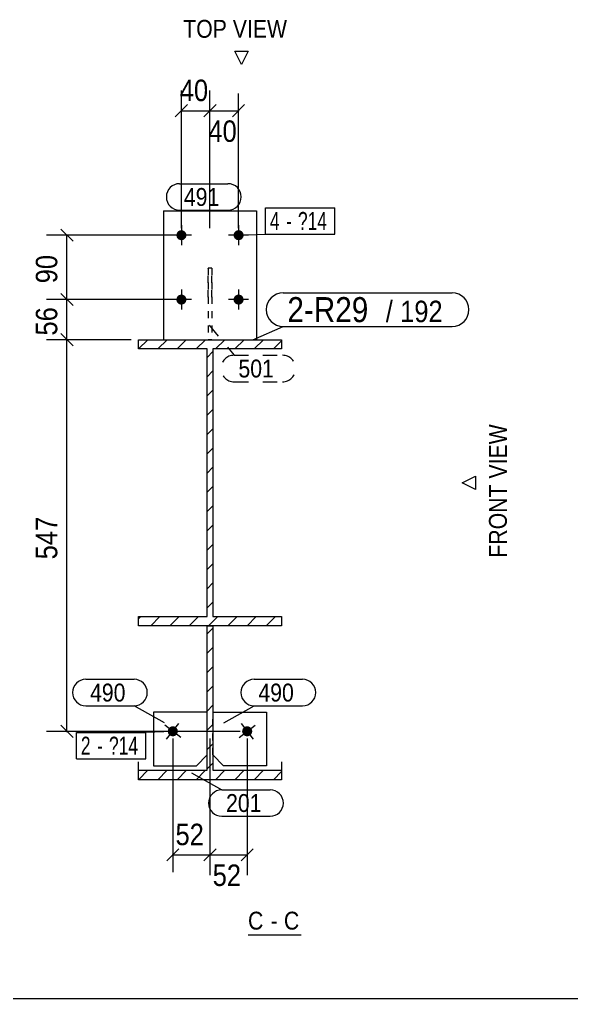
# Model space of a CAD drawing. Header units: millimetres. Extents: x 2 to 1174, y 1 to 825.
# Drawn here: x 871.2 to 948.3, y 5 to 141.8 of the extents above; entities that cross this region are included whole.
import ezdxf

# ---------------------------------------------------------------- set-up
doc = ezdxf.new("R2010")
doc.units = ezdxf.units.MM
for name, pattern in [('XKITLINE00', [0]), ('XKITLINE01', [4, 1, -1, 1, -1]), ('XKITLINE02', [4, 2, -2])]:
    doc.linetypes.add(name, pattern=pattern)
for name, color, linetype, lineweight in [('Bolt', 3, 'Continuous', 0), ('BoltMark', 7, 'Continuous', 0), ('Dimensions', 7, 'Continuous', 0), ('DrawingSheet', 5, 'Continuous', 0), ('OtherObjectType', 7, 'Continuous', 0), ('Part', 2, 'Continuous', 0), ('PartMark', 7, 'Continuous', 0)]:
    doc.layers.add(name, color=color, linetype=linetype, lineweight=lineweight)
doc.styles.add('ARIAL', font='ARIAL.TTF')
doc.styles.add('ARIAL_NARROW', font='ARIALN.TTF')

# ---------------------------------------------------------------- blocks, each defined once
blk = doc.blocks.new('*A7')
at = {"layer": 'Part', "color": 7, "linetype": 'XKITLINE00', "lineweight": 0}
for p, q in [((887.78, 95.77), (889.08, 97.07)), ((887.78, 95.77), (887.78, 95.77)), ((890.48, 95.77), (891.78, 97.07)), ((893.17, 95.77), (894.47, 97.07)), ((895.87, 95.77), (897.17, 97.07)), ((898.56, 95.77), (899.86, 97.07)), ((901.25, 95.77), (902.55, 97.07)), ((903.95, 95.77), (905.25, 97.07)), ((906.64, 95.77), (907.78, 96.92)), ((897.38, 94.6), (898.18, 95.4)), ((897.38, 91.9), (898.18, 92.7)), ((897.38, 89.21), (898.18, 90.01)), ((897.38, 86.52), (898.18, 87.32)), ((897.38, 83.82), (898.18, 84.62)), ((897.38, 81.13), (898.18, 81.93)), ((897.38, 78.43), (898.18, 79.23)), ((897.38, 75.74), (898.18, 76.54)), ((897.38, 73.05), (898.18, 73.85)), ((897.38, 70.35), (898.18, 71.15)), ((897.38, 67.66), (898.18, 68.46)), ((897.38, 64.96), (898.18, 65.76)), ((897.38, 62.27), (898.18, 63.07)), ((897.38, 59.58), (898.18, 60.38)), ((887.78, 58.06), (888.1, 58.37)), ((889.49, 57.07), (890.79, 58.37)), ((892.19, 57.07), (893.49, 58.37)), ((894.88, 57.07), (896.18, 58.37)), ((897.58, 57.07), (898.88, 58.37)), ((900.27, 57.07), (901.57, 58.37)), ((902.96, 57.07), (904.26, 58.37)), ((905.66, 57.07), (906.96, 58.37))]:
    blk.add_line(p, q, dxfattribs=at)
blk = doc.blocks.new('*A8')
at = {"layer": 'Part', "color": 7, "linetype": 'XKITLINE00', "lineweight": 0}
for p, q in [((897.38, 55.95), (898.18, 56.75)), ((897.38, 53.25), (898.18, 54.05)), ((897.38, 50.56), (898.18, 51.36)), ((897.38, 47.86), (898.18, 48.66)), ((897.38, 45.17), (898.18, 45.97)), ((897.38, 42.48), (898.18, 43.28)), ((897.38, 39.78), (898.18, 40.58)), ((897.38, 37.09), (898.18, 37.89)), ((887.78, 35.57), (889.09, 36.88)), ((890.48, 35.57), (891.79, 36.88)), ((893.17, 35.57), (894.48, 36.88)), ((895.87, 35.57), (897.17, 36.88)), ((898.56, 35.57), (899.87, 36.88)), ((901.25, 35.57), (902.56, 36.88)), ((903.95, 35.57), (905.26, 36.88)), ((906.64, 35.57), (907.78, 36.71))]:
    blk.add_line(p, q, dxfattribs=at)
blk = doc.blocks.new('*A238')
at = {"layer": 'Bolt'}
blk.add_hatch(color=3, dxfattribs=at).paths.add_polyline_path([(892.13, 41.8), (892.1, 41.83), (892.08, 41.85), (892.05, 41.87), (892.03, 41.9), (892.01, 41.93), (891.99, 41.96), (891.97, 41.99), (891.96, 42.02), (891.94, 42.05), (891.93, 42.08), (891.92, 42.11), (891.91, 42.14), (891.9, 42.18), (891.89, 42.21), (891.89, 42.25), (891.88, 42.28), (891.88, 42.31), (891.88, 42.35), (891.88, 42.38), (891.89, 42.42), (891.89, 42.45), (891.9, 42.49), (891.91, 42.52), (891.92, 42.55), (891.93, 42.58), (891.94, 42.62), (891.96, 42.65), (891.97, 42.68), (891.99, 42.71), (892.01, 42.73), (892.03, 42.76), (892.05, 42.79), (892.08, 42.81), (892.1, 42.84), (892.12, 42.86), (892.15, 42.88), (892.18, 42.9), (892.21, 42.92), (892.24, 42.94), (892.27, 42.96), (892.3, 42.97), (892.33, 42.99), (892.36, 43), (892.4, 43.01), (892.43, 43.02), (892.46, 43.02), (892.5, 43.03), (892.53, 43.03), (892.56, 43.03), (892.6, 43.03), (892.63, 43.03), (892.67, 43.03), (892.7, 43.02), (892.74, 43.02), (892.77, 43.01), (892.8, 43), (892.83, 42.99), (892.87, 42.97), (892.9, 42.96), (892.93, 42.94), (892.96, 42.92), (892.98, 42.91), (893.01, 42.89), (893.04, 42.86), (893.06, 42.84), (893.09, 42.82), (893.11, 42.79), (893.13, 42.76), (893.15, 42.74), (893.17, 42.71), (893.19, 42.68), (893.21, 42.65), (893.22, 42.62), (893.24, 42.59), (893.25, 42.55), (893.26, 42.52), (893.27, 42.49), (893.27, 42.45), (893.28, 42.42), (893.28, 42.39), (893.28, 42.35), (893.28, 42.32), (893.28, 42.28), (893.28, 42.25), (893.27, 42.21), (893.27, 42.18), (893.26, 42.15), (893.25, 42.11), (893.24, 42.08), (893.22, 42.05), (893.21, 42.02), (893.19, 41.99), (893.18, 41.96), (893.16, 41.93), (893.14, 41.9), (893.11, 41.88), (893.09, 41.85), (893.07, 41.83), (893.04, 41.8), (893.01, 41.78), (892.99, 41.76), (892.96, 41.74), (892.93, 41.72), (892.9, 41.71), (892.87, 41.69), (892.84, 41.68), (892.8, 41.67), (892.77, 41.66), (892.74, 41.65), (892.7, 41.64), (892.67, 41.64), (892.64, 41.63), (892.6, 41.63), (892.57, 41.63), (892.53, 41.63), (892.5, 41.64), (892.46, 41.64), (892.43, 41.65), (892.4, 41.66), (892.36, 41.67), (892.33, 41.68), (892.3, 41.69), (892.27, 41.71), (892.24, 41.72), (892.21, 41.74), (892.18, 41.76), (892.15, 41.78)], flags=17)
at = {"layer": 'Bolt', "color": 3, "linetype": 'XKITLINE00', "lineweight": 0}
for p, q in [((893.69, 41.47), (891.48, 43.19)), ((891.72, 41.23), (893.44, 43.44))]:
    blk.add_line(p, q, dxfattribs=at)
blk = doc.blocks.new('*A239')
at = {"layer": 'Bolt'}
blk.add_hatch(color=3, dxfattribs=at).paths.add_polyline_path([(902.58, 42.91), (902.61, 42.92), (902.64, 42.94), (902.67, 42.96), (902.7, 42.97), (902.73, 42.99), (902.76, 43), (902.8, 43.01), (902.83, 43.02), (902.86, 43.02), (902.9, 43.03), (902.93, 43.03), (902.97, 43.03), (903, 43.03), (903.04, 43.03), (903.07, 43.03), (903.1, 43.02), (903.14, 43.02), (903.17, 43.01), (903.2, 43), (903.24, 42.99), (903.27, 42.97), (903.3, 42.96), (903.33, 42.94), (903.36, 42.92), (903.39, 42.9), (903.41, 42.88), (903.44, 42.86), (903.47, 42.84), (903.49, 42.81), (903.51, 42.79), (903.54, 42.76), (903.56, 42.73), (903.58, 42.71), (903.59, 42.68), (903.61, 42.65), (903.62, 42.62), (903.64, 42.58), (903.65, 42.55), (903.66, 42.52), (903.67, 42.49), (903.67, 42.45), (903.68, 42.42), (903.68, 42.38), (903.68, 42.35), (903.68, 42.31), (903.68, 42.28), (903.68, 42.25), (903.67, 42.21), (903.67, 42.18), (903.66, 42.14), (903.65, 42.11), (903.64, 42.08), (903.62, 42.05), (903.61, 42.02), (903.59, 41.99), (903.57, 41.96), (903.55, 41.93), (903.53, 41.9), (903.51, 41.87), (903.49, 41.85), (903.46, 41.83), (903.44, 41.8), (903.41, 41.78), (903.38, 41.76), (903.36, 41.74), (903.33, 41.72), (903.3, 41.71), (903.27, 41.69), (903.23, 41.68), (903.2, 41.67), (903.17, 41.66), (903.14, 41.65), (903.1, 41.64), (903.07, 41.64), (903.03, 41.63), (903, 41.63), (902.96, 41.63), (902.93, 41.63), (902.9, 41.64), (902.86, 41.64), (902.83, 41.65), (902.8, 41.66), (902.76, 41.67), (902.73, 41.68), (902.7, 41.69), (902.67, 41.71), (902.64, 41.72), (902.61, 41.74), (902.58, 41.76), (902.55, 41.78), (902.52, 41.8), (902.5, 41.83), (902.48, 41.85), (902.45, 41.88), (902.43, 41.9), (902.41, 41.93), (902.39, 41.96), (902.37, 41.99), (902.36, 42.02), (902.34, 42.05), (902.33, 42.08), (902.32, 42.11), (902.31, 42.15), (902.3, 42.18), (902.29, 42.21), (902.29, 42.25), (902.28, 42.28), (902.28, 42.32), (902.28, 42.35), (902.28, 42.39), (902.29, 42.42), (902.29, 42.45), (902.3, 42.49), (902.31, 42.52), (902.32, 42.55), (902.33, 42.59), (902.34, 42.62), (902.36, 42.65), (902.37, 42.68), (902.39, 42.71), (902.41, 42.74), (902.43, 42.76), (902.45, 42.79), (902.48, 42.82), (902.5, 42.84), (902.53, 42.86), (902.55, 42.89)], flags=17)
at = {"layer": 'Bolt', "color": 3, "linetype": 'XKITLINE00', "lineweight": 0}
for p, q in [((901.88, 41.47), (904.09, 43.19)), ((902.12, 43.44), (903.84, 41.23))]:
    blk.add_line(p, q, dxfattribs=at)
blk = doc.blocks.new('*A240')
at = {"layer": 'Bolt'}
for points in [[(894.48, 111.64), (894.48, 111.61), (894.48, 111.57), (894.47, 111.54), (894.46, 111.5), (894.45, 111.47), (894.44, 111.44), (894.43, 111.41), (894.42, 111.38), (894.4, 111.34), (894.38, 111.32), (894.36, 111.29), (894.35, 111.26), (894.32, 111.23), (894.3, 111.2), (894.28, 111.18), (894.25, 111.16), (894.23, 111.13), (894.2, 111.11), (894.17, 111.09), (894.14, 111.07), (894.11, 111.06), (894.08, 111.04), (894.05, 111.03), (894.02, 111.02), (893.99, 111.01), (893.95, 111), (893.92, 110.99), (893.89, 110.98), (893.85, 110.98), (893.82, 110.98), (893.78, 110.97), (893.75, 110.98), (893.71, 110.98), (893.68, 110.98), (893.65, 110.99), (893.61, 111), (893.58, 111.01), (893.55, 111.02), (893.52, 111.03), (893.48, 111.04), (893.45, 111.06), (893.42, 111.07), (893.39, 111.09), (893.37, 111.11), (893.34, 111.13), (893.31, 111.16), (893.29, 111.18), (893.26, 111.2), (893.24, 111.23), (893.22, 111.26), (893.2, 111.29), (893.18, 111.32), (893.17, 111.34), (893.15, 111.38), (893.14, 111.41), (893.12, 111.44), (893.11, 111.47), (893.1, 111.5), (893.1, 111.54), (893.09, 111.57), (893.09, 111.61), (893.08, 111.64), (893.08, 111.67), (893.08, 111.71), (893.09, 111.74), (893.09, 111.78), (893.1, 111.81), (893.1, 111.84), (893.11, 111.88), (893.12, 111.91), (893.14, 111.94), (893.15, 111.97), (893.17, 112), (893.18, 112.03), (893.2, 112.06), (893.22, 112.09), (893.24, 112.12), (893.26, 112.14), (893.29, 112.17), (893.31, 112.19), (893.34, 112.22), (893.37, 112.24), (893.39, 112.26), (893.42, 112.28), (893.45, 112.29), (893.48, 112.31), (893.52, 112.32), (893.55, 112.33), (893.58, 112.34), (893.61, 112.35), (893.65, 112.36), (893.68, 112.37), (893.71, 112.37), (893.75, 112.37), (893.78, 112.37), (893.82, 112.37), (893.85, 112.37), (893.89, 112.37), (893.92, 112.36), (893.95, 112.35), (893.99, 112.34), (894.02, 112.33), (894.05, 112.32), (894.08, 112.31), (894.11, 112.29), (894.14, 112.28), (894.17, 112.26), (894.2, 112.24), (894.23, 112.22), (894.25, 112.19), (894.28, 112.17), (894.3, 112.14), (894.32, 112.12), (894.35, 112.09), (894.36, 112.06), (894.38, 112.03), (894.4, 112), (894.42, 111.97), (894.43, 111.94), (894.44, 111.91), (894.45, 111.88), (894.46, 111.84), (894.47, 111.81), (894.48, 111.78), (894.48, 111.74), (894.48, 111.71), (894.48, 111.67)], [(902.48, 111.64), (902.48, 111.61), (902.48, 111.57), (902.47, 111.54), (902.46, 111.5), (902.45, 111.47), (902.44, 111.44), (902.43, 111.41), (902.42, 111.38), (902.4, 111.34), (902.38, 111.32), (902.36, 111.29), (902.35, 111.26), (902.32, 111.23), (902.3, 111.2), (902.28, 111.18), (902.25, 111.16), (902.23, 111.13), (902.2, 111.11), (902.17, 111.09), (902.14, 111.07), (902.11, 111.06), (902.08, 111.04), (902.05, 111.03), (902.02, 111.02), (901.99, 111.01), (901.95, 111), (901.92, 110.99), (901.89, 110.98), (901.85, 110.98), (901.82, 110.98), (901.78, 110.97), (901.75, 110.98), (901.71, 110.98), (901.68, 110.98), (901.65, 110.99), (901.61, 111), (901.58, 111.01), (901.55, 111.02), (901.52, 111.03), (901.48, 111.04), (901.45, 111.06), (901.42, 111.07), (901.39, 111.09), (901.37, 111.11), (901.34, 111.13), (901.31, 111.16), (901.29, 111.18), (901.26, 111.2), (901.24, 111.23), (901.22, 111.26), (901.2, 111.29), (901.18, 111.32), (901.17, 111.34), (901.15, 111.38), (901.14, 111.41), (901.12, 111.44), (901.11, 111.47), (901.1, 111.5), (901.1, 111.54), (901.09, 111.57), (901.09, 111.61), (901.08, 111.64), (901.08, 111.67), (901.08, 111.71), (901.09, 111.74), (901.09, 111.78), (901.1, 111.81), (901.1, 111.84), (901.11, 111.88), (901.12, 111.91), (901.14, 111.94), (901.15, 111.97), (901.17, 112), (901.18, 112.03), (901.2, 112.06), (901.22, 112.09), (901.24, 112.12), (901.26, 112.14), (901.29, 112.17), (901.31, 112.19), (901.34, 112.22), (901.37, 112.24), (901.39, 112.26), (901.42, 112.28), (901.45, 112.29), (901.48, 112.31), (901.52, 112.32), (901.55, 112.33), (901.58, 112.34), (901.61, 112.35), (901.65, 112.36), (901.68, 112.37), (901.71, 112.37), (901.75, 112.37), (901.78, 112.37), (901.82, 112.37), (901.85, 112.37), (901.89, 112.37), (901.92, 112.36), (901.95, 112.35), (901.99, 112.34), (902.02, 112.33), (902.05, 112.32), (902.08, 112.31), (902.11, 112.29), (902.14, 112.28), (902.17, 112.26), (902.2, 112.24), (902.23, 112.22), (902.25, 112.19), (902.28, 112.17), (902.3, 112.14), (902.32, 112.12), (902.35, 112.09), (902.36, 112.06), (902.38, 112.03), (902.4, 112), (902.42, 111.97), (902.43, 111.94), (902.44, 111.91), (902.45, 111.88), (902.46, 111.84), (902.47, 111.81), (902.48, 111.78), (902.48, 111.74), (902.48, 111.71), (902.48, 111.67)], [(894.48, 102.64), (894.48, 102.61), (894.48, 102.57), (894.47, 102.54), (894.46, 102.5), (894.45, 102.47), (894.44, 102.44), (894.43, 102.41), (894.42, 102.38), (894.4, 102.34), (894.38, 102.32), (894.36, 102.29), (894.35, 102.26), (894.32, 102.23), (894.3, 102.2), (894.28, 102.18), (894.25, 102.16), (894.23, 102.13), (894.2, 102.11), (894.17, 102.09), (894.14, 102.07), (894.11, 102.06), (894.08, 102.04), (894.05, 102.03), (894.02, 102.02), (893.99, 102.01), (893.95, 102), (893.92, 101.99), (893.89, 101.98), (893.85, 101.98), (893.82, 101.98), (893.78, 101.97), (893.75, 101.98), (893.71, 101.98), (893.68, 101.98), (893.65, 101.99), (893.61, 102), (893.58, 102.01), (893.55, 102.02), (893.52, 102.03), (893.48, 102.04), (893.45, 102.06), (893.42, 102.07), (893.39, 102.09), (893.37, 102.11), (893.34, 102.13), (893.31, 102.16), (893.29, 102.18), (893.26, 102.2), (893.24, 102.23), (893.22, 102.26), (893.2, 102.29), (893.18, 102.32), (893.17, 102.34), (893.15, 102.38), (893.14, 102.41), (893.12, 102.44), (893.11, 102.47), (893.1, 102.5), (893.1, 102.54), (893.09, 102.57), (893.09, 102.61), (893.08, 102.64), (893.08, 102.67), (893.08, 102.71), (893.09, 102.74), (893.09, 102.78), (893.1, 102.81), (893.1, 102.84), (893.11, 102.88), (893.12, 102.91), (893.14, 102.94), (893.15, 102.97), (893.17, 103), (893.18, 103.03), (893.2, 103.06), (893.22, 103.09), (893.24, 103.12), (893.26, 103.14), (893.29, 103.17), (893.31, 103.19), (893.34, 103.22), (893.37, 103.24), (893.39, 103.26), (893.42, 103.28), (893.45, 103.29), (893.48, 103.31), (893.52, 103.32), (893.55, 103.33), (893.58, 103.34), (893.61, 103.35), (893.65, 103.36), (893.68, 103.37), (893.71, 103.37), (893.75, 103.37), (893.78, 103.37), (893.82, 103.37), (893.85, 103.37), (893.89, 103.37), (893.92, 103.36), (893.95, 103.35), (893.99, 103.34), (894.02, 103.33), (894.05, 103.32), (894.08, 103.31), (894.11, 103.29), (894.14, 103.28), (894.17, 103.26), (894.2, 103.24), (894.23, 103.22), (894.25, 103.19), (894.28, 103.17), (894.3, 103.14), (894.32, 103.12), (894.35, 103.09), (894.36, 103.06), (894.38, 103.03), (894.4, 103), (894.42, 102.97), (894.43, 102.94), (894.44, 102.91), (894.45, 102.88), (894.46, 102.84), (894.47, 102.81), (894.48, 102.78), (894.48, 102.74), (894.48, 102.71), (894.48, 102.67)], [(902.48, 102.64), (902.48, 102.61), (902.48, 102.57), (902.47, 102.54), (902.46, 102.5), (902.45, 102.47), (902.44, 102.44), (902.43, 102.41), (902.42, 102.38), (902.4, 102.34), (902.38, 102.32), (902.36, 102.29), (902.35, 102.26), (902.32, 102.23), (902.3, 102.2), (902.28, 102.18), (902.25, 102.16), (902.23, 102.13), (902.2, 102.11), (902.17, 102.09), (902.14, 102.07), (902.11, 102.06), (902.08, 102.04), (902.05, 102.03), (902.02, 102.02), (901.99, 102.01), (901.95, 102), (901.92, 101.99), (901.89, 101.98), (901.85, 101.98), (901.82, 101.98), (901.78, 101.97), (901.75, 101.98), (901.71, 101.98), (901.68, 101.98), (901.65, 101.99), (901.61, 102), (901.58, 102.01), (901.55, 102.02), (901.52, 102.03), (901.48, 102.04), (901.45, 102.06), (901.42, 102.07), (901.39, 102.09), (901.37, 102.11), (901.34, 102.13), (901.31, 102.16), (901.29, 102.18), (901.26, 102.2), (901.24, 102.23), (901.22, 102.26), (901.2, 102.29), (901.18, 102.32), (901.17, 102.34), (901.15, 102.38), (901.14, 102.41), (901.12, 102.44), (901.11, 102.47), (901.1, 102.5), (901.1, 102.54), (901.09, 102.57), (901.09, 102.61), (901.08, 102.64), (901.08, 102.67), (901.08, 102.71), (901.09, 102.74), (901.09, 102.78), (901.1, 102.81), (901.1, 102.84), (901.11, 102.88), (901.12, 102.91), (901.14, 102.94), (901.15, 102.97), (901.17, 103), (901.18, 103.03), (901.2, 103.06), (901.22, 103.09), (901.24, 103.12), (901.26, 103.14), (901.29, 103.17), (901.31, 103.19), (901.34, 103.22), (901.37, 103.24), (901.39, 103.26), (901.42, 103.28), (901.45, 103.29), (901.48, 103.31), (901.52, 103.32), (901.55, 103.33), (901.58, 103.34), (901.61, 103.35), (901.65, 103.36), (901.68, 103.37), (901.71, 103.37), (901.75, 103.37), (901.78, 103.37), (901.82, 103.37), (901.85, 103.37), (901.89, 103.37), (901.92, 103.36), (901.95, 103.35), (901.99, 103.34), (902.02, 103.33), (902.05, 103.32), (902.08, 103.31), (902.11, 103.29), (902.14, 103.28), (902.17, 103.26), (902.2, 103.24), (902.23, 103.22), (902.25, 103.19), (902.28, 103.17), (902.3, 103.14), (902.32, 103.12), (902.35, 103.09), (902.36, 103.06), (902.38, 103.03), (902.4, 103), (902.42, 102.97), (902.43, 102.94), (902.44, 102.91), (902.45, 102.88), (902.46, 102.84), (902.47, 102.81), (902.48, 102.78), (902.48, 102.74), (902.48, 102.71), (902.48, 102.67)]]:
    blk.add_hatch(color=3, dxfattribs=at).paths.add_polyline_path(points, flags=17)
at = {"layer": 'Bolt', "color": 3, "linetype": 'XKITLINE00', "lineweight": 0}
for p, q in [((893.78, 113.07), (893.78, 110.27)), ((901.78, 113.07), (901.78, 110.27)), ((895.18, 111.67), (892.38, 111.67)), ((903.18, 111.67), (900.38, 111.67)), ((893.78, 104.07), (893.78, 101.27)), ((901.78, 104.07), (901.78, 101.27)), ((895.18, 102.67), (892.38, 102.67)), ((903.18, 102.67), (900.38, 102.67))]:
    blk.add_line(p, q, dxfattribs=at)
blk = doc.blocks.new('*A241')
at = {"layer": 'Part', "color": 2, "linetype": 'XKITLINE00', "lineweight": 0}
for p, q in [((887.78, 95.77), (887.78, 97.07)), ((887.78, 97.07), (907.78, 97.07)), ((897.38, 95.77), (887.78, 95.77)), ((897.38, 58.37), (897.38, 95.77)), ((907.78, 95.77), (898.18, 95.77)), ((898.18, 95.77), (898.18, 58.37)), ((907.78, 97.07), (907.78, 95.77)), ((887.78, 57.07), (887.78, 58.37)), ((887.78, 58.37), (897.38, 58.37)), ((898.18, 58.37), (907.78, 58.37)), ((907.78, 58.37), (907.78, 57.07)), ((907.78, 57.07), (887.78, 57.07))]:
    blk.add_line(p, q, dxfattribs=at)
blk = doc.blocks.new('*A242')
at = {"layer": 'Part', "color": 2, "linetype": 'XKITLINE00', "lineweight": 0}
for p, q in [((897.38, 45.03), (889.88, 45.03)), ((889.88, 45.03), (889.88, 37.53)), ((895.88, 37.53), (897.38, 39.03)), ((889.88, 37.53), (895.88, 37.53))]:
    blk.add_line(p, q, dxfattribs=at)
at = {"layer": 'Part', "color": 7, "linetype": 'XKITLINE01', "lineweight": 0}
blk.add_line((897.38, 39.03), (897.38, 45.03), dxfattribs=at)
blk = doc.blocks.new('*A243')
at = {"layer": 'Part', "color": 2, "linetype": 'XKITLINE00', "lineweight": 0}
for p, q in [((898.18, 45.03), (905.68, 45.03)), ((905.68, 45.03), (905.68, 37.53)), ((899.68, 37.53), (898.18, 39.03)), ((905.68, 37.53), (899.68, 37.53))]:
    blk.add_line(p, q, dxfattribs=at)
at = {"layer": 'Part', "color": 7, "linetype": 'XKITLINE01', "lineweight": 0}
blk.add_line((898.18, 39.03), (898.18, 45.03), dxfattribs=at)
blk = doc.blocks.new('*A244')
at = {"layer": 'Part', "color": 2, "linetype": 'XKITLINE00', "lineweight": 0}
for p, q in [((897.38, 36.88), (897.38, 57.07)), ((897.38, 57.07), (898.18, 57.07)), ((898.18, 57.07), (898.18, 36.88)), ((887.78, 35.57), (887.78, 38.07)), ((907.78, 38.07), (907.78, 35.57)), ((887.78, 36.88), (897.38, 36.88)), ((898.18, 36.88), (907.78, 36.88)), ((907.78, 35.57), (887.78, 35.57))]:
    blk.add_line(p, q, dxfattribs=at)
blk = doc.blocks.new('*A245')
at = {"layer": 'Part', "color": 7, "linetype": 'XKITLINE01', "lineweight": 0}
for p, q in [((898.03, 107.07), (897.53, 107.07)), ((897.53, 107.07), (897.53, 97.07)), ((897.53, 103.01), (897.53, 107.07)), ((898.03, 103.01), (898.03, 107.07)), ((898.03, 107.07), (898.03, 97.07)), ((898.03, 97.07), (897.53, 97.07)), ((897.53, 97.07), (897.53, 97.07)), ((898.03, 97.07), (898.03, 97.07))]:
    blk.add_line(p, q, dxfattribs=at)
blk = doc.blocks.new('*A246')
at = {"layer": 'Part', "color": 2, "linetype": 'XKITLINE00', "lineweight": 0}
for p, q in [((891.28, 115.07), (891.28, 97.07)), ((891.28, 115.07), (904.28, 115.07)), ((904.28, 115.07), (904.28, 97.07))]:
    blk.add_line(p, q, dxfattribs=at)
at = {"layer": 'Part', "color": 7, "linetype": 'XKITLINE01', "lineweight": 0}
blk.add_line((891.28, 97.07), (904.28, 97.07), dxfattribs=at)
blk = doc.blocks.new('*A260')
at = {"layer": 'DrawingSheet', "color": 5, "linetype": 'XKITLINE00', "lineweight": 0}
blk.add_line((5, 5), (1174, 5), dxfattribs=at)
blk = doc.blocks.new('*A536')
at = {"layer": 'Dimensions', "color": 7, "linetype": 'XKITLINE00', "lineweight": 0}
for p, q in [((892.58, 41.33), (892.58, 22.67)), ((897.78, 41.33), (897.78, 22.67)), ((893.43, 25.92), (891.73, 24.23)), ((892.58, 25.07), (897.78, 25.07)), ((898.63, 25.92), (896.93, 24.23))]:
    blk.add_line(p, q, dxfattribs=at)
at = {"layer": 'Dimensions', "color": 3}
for p in [(892.58, 25.07), (897.78, 25.07)]:
    blk.add_point(p, dxfattribs=at)
at = {"layer": 'Dimensions', "color": 3, "style": 'ARIAL', "width": 0.85}
blk.add_text('52', height=3, dxfattribs=at).set_placement((892.96, 26.42))
blk = doc.blocks.new('*A537')
at = {"layer": 'Dimensions', "color": 7, "linetype": 'XKITLINE00', "lineweight": 0}
for p, q in [((897.78, 41.33), (897.78, 22.22)), ((902.98, 41.33), (902.98, 22.22)), ((898.63, 25.92), (896.93, 24.23)), ((897.78, 25.07), (902.98, 25.07)), ((903.83, 25.92), (902.13, 24.23))]:
    blk.add_line(p, q, dxfattribs=at)
at = {"layer": 'Dimensions', "color": 3}
for p in [(897.78, 25.07), (902.98, 25.07)]:
    blk.add_point(p, dxfattribs=at)
at = {"layer": 'Dimensions', "color": 3, "style": 'ARIAL', "width": 0.85}
blk.add_text('52', height=3, dxfattribs=at).set_placement((898.16, 20.72))
blk = doc.blocks.new('*A538')
at = {"layer": 'Dimensions', "color": 7, "linetype": 'XKITLINE00', "lineweight": 0}
for p, q in [((893.78, 112.67), (893.78, 131.92)), ((897.78, 112.67), (897.78, 131.92)), ((894.63, 129.92), (892.93, 128.23)), ((893.78, 129.07), (897.78, 129.07)), ((898.63, 129.92), (896.93, 128.23))]:
    blk.add_line(p, q, dxfattribs=at)
at = {"layer": 'Dimensions', "color": 3}
for p in [(893.78, 129.07), (897.78, 129.07)]:
    blk.add_point(p, dxfattribs=at)
at = {"layer": 'Dimensions', "color": 3, "style": 'ARIAL', "width": 0.85}
blk.add_text('40', height=3, dxfattribs=at).set_placement((893.56, 130.42))
blk = doc.blocks.new('*A539')
at = {"layer": 'Dimensions', "color": 7, "linetype": 'XKITLINE00', "lineweight": 0}
for p, q in [((897.78, 112.67), (897.78, 131.47)), ((901.78, 112.67), (901.78, 131.47)), ((898.63, 129.92), (896.93, 128.23)), ((897.78, 129.07), (901.78, 129.07)), ((902.63, 129.92), (900.93, 128.23))]:
    blk.add_line(p, q, dxfattribs=at)
at = {"layer": 'Dimensions', "color": 3}
for p in [(897.78, 129.07), (901.78, 129.07)]:
    blk.add_point(p, dxfattribs=at)
at = {"layer": 'Dimensions', "color": 3, "style": 'ARIAL', "width": 0.85}
blk.add_text('40', height=3, dxfattribs=at).set_placement((897.56, 124.72))
blk = doc.blocks.new('*A540')
at = {"layer": 'Dimensions', "color": 7, "linetype": 'XKITLINE00', "lineweight": 0}
for p, q in [((876.93, 97.92), (878.63, 96.23)), ((886.78, 97.07), (874.93, 97.07)), ((877.78, 42.33), (877.78, 97.07)), ((876.93, 43.18), (878.63, 41.48)), ((901.98, 42.33), (874.93, 42.33))]:
    blk.add_line(p, q, dxfattribs=at)
at = {"layer": 'Dimensions', "color": 3}
for p in [(877.78, 97.07), (877.78, 42.33)]:
    blk.add_point(p, dxfattribs=at)
at = {"layer": 'Dimensions', "color": 3, "style": 'ARIAL', "width": 0.85}
blk.add_text('547', height=3, rotation=90.0002, dxfattribs=at).set_placement((876.43, 66.37))
blk = doc.blocks.new('*A541')
at = {"layer": 'Dimensions', "color": 7, "linetype": 'XKITLINE00', "lineweight": 0}
for p, q in [((892.78, 102.67), (874.93, 102.67)), ((876.93, 103.52), (878.63, 101.83)), ((877.78, 97.07), (877.78, 102.67)), ((876.93, 97.92), (878.63, 96.23)), ((886.78, 97.07), (874.93, 97.07))]:
    blk.add_line(p, q, dxfattribs=at)
at = {"layer": 'Dimensions', "color": 3}
for p in [(877.78, 102.67), (877.78, 97.07)]:
    blk.add_point(p, dxfattribs=at)
at = {"layer": 'Dimensions', "color": 3, "style": 'ARIAL', "width": 0.85}
blk.add_text('56', height=3, rotation=90.0002, dxfattribs=at).set_placement((876.43, 97.65))
blk = doc.blocks.new('*A542')
at = {"layer": 'Dimensions', "color": 7, "linetype": 'XKITLINE00', "lineweight": 0}
for p, q in [((876.93, 112.52), (878.63, 110.83)), ((892.78, 111.67), (874.93, 111.67)), ((877.78, 102.67), (877.78, 111.67)), ((892.78, 102.67), (874.93, 102.67)), ((876.93, 103.52), (878.63, 101.83))]:
    blk.add_line(p, q, dxfattribs=at)
at = {"layer": 'Dimensions', "color": 3}
for p in [(877.78, 111.67), (877.78, 102.67)]:
    blk.add_point(p, dxfattribs=at)
at = {"layer": 'Dimensions', "color": 3, "style": 'ARIAL', "width": 0.85}
blk.add_text('90', height=3, rotation=90.0002, dxfattribs=at).set_placement((876.43, 104.95))
blk = doc.blocks.new('*A543')
at = {"layer": 'BoltMark', "color": 7, "linetype": 'XKITLINE00', "lineweight": 0}
for p, q in [((905.55, 115.52), (915.24, 115.52)), ((905.55, 111.82), (905.55, 115.52)), ((915.24, 111.82), (915.24, 115.52)), ((901.78, 111.67), (905.55, 111.82)), ((905.55, 111.82), (915.24, 111.82))]:
    blk.add_line(p, q, dxfattribs=at)
at = {"layer": 'BoltMark', "color": 3, "style": 'ARIAL_NARROW', "width": 0.85}
for s, p in [('4', (906.15, 112.42)), ('?14', (910.08, 112.42)), ('-', (908.42, 112.42))]:
    blk.add_text(s, height=2.5, dxfattribs=at).set_placement(p)
blk = doc.blocks.new('*A544')
at = {"layer": 'BoltMark', "color": 7, "linetype": 'XKITLINE00', "lineweight": 0}
for p, q in [((879.13, 42.18), (888.81, 42.18)), ((879.13, 38.48), (879.13, 42.18)), ((892.58, 42.33), (888.81, 42.18)), ((888.81, 38.48), (888.81, 42.18)), ((879.13, 38.48), (888.81, 38.48))]:
    blk.add_line(p, q, dxfattribs=at)
at = {"layer": 'BoltMark', "color": 3, "style": 'ARIAL_NARROW', "width": 0.85}
for s, p in [('2', (879.73, 39.08)), ('?14', (883.66, 39.08)), ('-', (882, 39.08))]:
    blk.add_text(s, height=2.5, dxfattribs=at).set_placement(p)
blk = doc.blocks.new('*A545')
at = {"layer": 'PartMark', "color": 7, "linetype": 'XKITLINE00', "lineweight": 0}
for p, q in [((893.53, 118.87), (900.3, 118.87)), ((893.53, 115.17), (900.3, 115.17))]:
    blk.add_line(p, q, dxfattribs=at)
for centre, start, end in [((893.53, 117.02), 90, 270), ((900.3, 117.02), 270, 90)]:
    blk.add_arc(centre, 1.85, start, end, dxfattribs=at)
at = {"layer": 'PartMark', "color": 3, "style": 'ARIAL', "width": 0.85}
blk.add_text('491', height=2.5, dxfattribs=at).set_placement((894.13, 115.77))
blk = doc.blocks.new('*A546')
at = {"layer": 'PartMark', "color": 7, "linetype": 'XKITLINE02', "lineweight": 0}
for p, q in [((897.66, 99.1), (901.16, 94.89)), ((901.16, 94.89), (907.92, 94.89)), ((901.16, 91.19), (907.92, 91.19))]:
    blk.add_line(p, q, dxfattribs=at)
for centre, start, end in [((901.16, 93.04), 90, 270), ((907.92, 93.04), 270, 90)]:
    blk.add_arc(centre, 1.85, start, end, dxfattribs=at)
at = {"layer": 'PartMark', "color": 3, "style": 'ARIAL', "width": 0.85}
blk.add_text('501', height=2.5, dxfattribs=at).set_placement((901.76, 91.79))
blk = doc.blocks.new('*A547')
at = {"layer": 'PartMark', "color": 7, "linetype": 'XKITLINE00', "lineweight": 0}
for p, q in [((895.19, 36.55), (899.43, 34.16)), ((899.43, 34.16), (906.19, 34.16)), ((899.43, 30.46), (906.19, 30.46))]:
    blk.add_line(p, q, dxfattribs=at)
for centre, start, end in [((899.43, 32.31), 90, 270), ((906.19, 32.31), 270, 90)]:
    blk.add_arc(centre, 1.85, start, end, dxfattribs=at)
at = {"layer": 'PartMark', "color": 3, "style": 'ARIAL', "width": 0.85}
blk.add_text('201', height=2.5, dxfattribs=at).set_placement((900.03, 31.06))
blk = doc.blocks.new('*A548')
at = {"layer": 'PartMark', "color": 7, "linetype": 'XKITLINE00', "lineweight": 0}
for p, q in [((903.95, 49.6), (910.72, 49.6)), ((899.71, 43.5), (903.95, 45.9)), ((903.95, 45.9), (910.72, 45.9))]:
    blk.add_line(p, q, dxfattribs=at)
for centre, start, end in [((903.95, 47.75), 90, 270), ((910.72, 47.75), 270, 90)]:
    blk.add_arc(centre, 1.85, start, end, dxfattribs=at)
at = {"layer": 'PartMark', "color": 3, "style": 'ARIAL', "width": 0.85}
blk.add_text('490', height=2.5, dxfattribs=at).set_placement((904.55, 46.5))
blk = doc.blocks.new('*A549')
at = {"layer": 'PartMark', "color": 7, "linetype": 'XKITLINE00', "lineweight": 0}
for p, q in [((880.41, 49.6), (887.17, 49.6)), ((880.41, 45.9), (887.17, 45.9)), ((891.41, 43.5), (887.17, 45.9))]:
    blk.add_line(p, q, dxfattribs=at)
for centre, start, end in [((880.41, 47.75), 90, 270), ((887.17, 47.75), 270, 90)]:
    blk.add_arc(centre, 1.85, start, end, dxfattribs=at)
at = {"layer": 'PartMark', "color": 3, "style": 'ARIAL', "width": 0.85}
blk.add_text('490', height=2.5, dxfattribs=at).set_placement((881.01, 46.5))
blk = doc.blocks.new('*A550')
at = {"layer": 'PartMark', "color": 7, "linetype": 'XKITLINE00', "lineweight": 0}
for p, q in [((908, 103.62), (931.64, 103.62)), ((903.75, 97.03), (908, 98.92)), ((908, 98.92), (931.64, 98.92))]:
    blk.add_line(p, q, dxfattribs=at)
for centre, start, end in [((908, 101.27), 90, 270), ((931.64, 101.27), 270, 90)]:
    blk.add_arc(centre, 2.35, start, end, dxfattribs=at)
at = {"layer": 'PartMark', "color": 1, "style": 'ARIAL', "width": 0.85}
blk.add_text('2-R29', height=3.5, dxfattribs=at).set_placement((908.6, 99.52))
at = {"layer": 'PartMark', "color": 3, "style": 'ARIAL', "width": 0.85}
for s, p in [('/', (922.36, 99.52)), ('192', (924.37, 99.52))]:
    blk.add_text(s, height=3, dxfattribs=at).set_placement(p)
blk = doc.blocks.new('*A551')
at = {"layer": 'OtherObjectType', "color": 7, "linetype": 'XKITLINE00', "lineweight": 0}
for p, q in [((902.19, 135.52), (901.25, 137.4)), ((901.25, 137.4), (903.13, 137.4)), ((903.13, 137.4), (902.19, 135.52)), ((902.19, 135.52), (902.19, 135.52)), ((933.04, 77.07), (934.92, 78.01)), ((934.92, 78.01), (934.92, 76.14)), ((934.92, 76.14), (933.04, 77.07)), ((933.04, 77.07), (933.04, 77.07)), ((903.1, 13.87), (910.53, 13.87))]:
    blk.add_line(p, q, dxfattribs=at)
at = {"layer": 'OtherObjectType', "color": 7, "style": 'ARIAL', "width": 0.85}
for s, p in [('TOP VIEW', (894.04, 139.27)), ('C', (903.1, 14.62)), ('C', (908.12, 14.62)), ('-', (906.26, 14.62))]:
    blk.add_text(s, height=2.5, dxfattribs=at).set_placement(p)
blk.add_text('FRONT VIEW', height=2.5, rotation=90, dxfattribs=at).set_placement((939.29, 66.61))

msp = doc.modelspace()

# ---------------------------------------------------------------- block references
at = {"lineweight": 0}
for name in ['*A260', '*A538', '*A539', '*A545', '*A246', '*A543', '*A542', '*A240', '*A245', '*A541', '*A550', '*A546', '*A540', '*A7', '*A241', '*A244', '*A8', '*A549', '*A548', '*A242', '*A243', '*A238', '*A239', '*A544', '*A536', '*A537', '*A547']:
    msp.add_blockref(name, (0, 0), dxfattribs=at)
at = {"layer": 'OtherObjectType', "lineweight": 0}
msp.add_blockref('*A551', (0, 0), dxfattribs=at)

doc.saveas('drawing.dxf')
